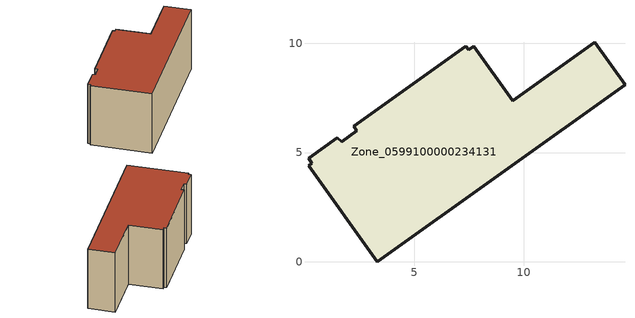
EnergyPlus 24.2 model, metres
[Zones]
Zone_0599100000234131
 floor ground (C_G): 2.37,6 2.22,6.2 7.35,9.87 7.5,9.71 7.71,9.87 9.5,7.37 13.25,10.05 14.64,8.1 3.29,0 0.16,4.4 0.3,4.5 0.16,4.73 1.48,5.67 1.68,5.5 z0
 wall outside (C_F): 14.64,8.1 13.25,10.05 9.5,7.37 7.71,9.87 7.5,9.71 7.35,9.87 2.22,6.2 2.37,6 1.68,5.5 1.48,5.67 0.16,4.73 0.3,4.5 0.16,4.4 3.29,0 14.64,8.1 z0:5.89
 roof outside (C_R): 7.71,9.87 7.5,9.71 7.35,9.87 2.22,6.2 2.37,6 1.68,5.5 1.48,5.67 0.16,4.73 0.3,4.5 0.16,4.4 3.29,0 14.64,8.1 13.25,10.05 9.5,7.37 z5.89
[BUILDING]
Pand.0599100000234131: North Axis=0; Terrain=City; Loads Convergence Tolerance Value=0.04; Temperature Convergence Tolerance Value=0.4; Solar Distribution=FullExterior; Maximum Number of Warmup Days=25; Minimum Number of Warmup Days=1
[Site:Location]
Rotterdam.The.Hague.AP_ZH_NLD Design_Conditions: Latitude=51.96; Longitude=4.45; Time Zone=1; Elevation=-4.5
[SITE:GROUNDTEMPERATURE:BUILDINGSURFACE]
18, 18, 18, 18, 18, 18, 18, 18, 18, 18, 18, 18
[MATERIAL] Thermal Absorptance=0.9; Solar Absorptance=0.7; Visible Absorptance=0.7
Name | Roughness | Thickness | Conductivity | Density | Specific Heat
G.TC.1975-1991 | MediumSmooth | 0.15 | 0.288461 | 540 | 1210
F.TC.1975-1991 | Rough | 0.3 | 0.230769 | 1920 | 840
R.TC.1975-1991 | MediumRough | 0.2 | 0.153846 | 1500 | 1000
[CONSTRUCTION]
C_G: G.TC.1975-1991
C_F: F.TC.1975-1991
C_R: R.TC.1975-1991
[ZONE]
Zone_0599100000234131: Type=1; Multiplier=1; Ceiling Height=Autocalculate; Volume=Autocalculate; Floor Area=autocalculate; Part of Total Floor Area=Yes
[ZONEINFILTRATION:DESIGNFLOWRATE]
Infil_Zone_0599100000234131: Zone or ZoneList or Space or SpaceList=Zone_0599100000234131; Schedule=AlwaysOn; Design Flow Rate Calculation Method=Flow/Area; Flow Rate per Floor Area=0.003; Constant Term Coefficient=1; Temperature Term Coefficient=0; Velocity Term Coefficient=0; Velocity Squared Term Coefficient=0
[HVACTEMPLATE:ZONE:IDEALLOADSAIRSYSTEM]
Zone_0599100000234131: Maximum Heating Supply Air Temperature=50; Minimum Cooling Supply Air Temperature=13; Maximum Heating Supply Air Humidity Ratio=0.0156; Minimum Cooling Supply Air Humidity Ratio=0.0077; Heating Limit=NoLimit; Cooling Limit=NoLimit; Dehumidification Control Type=ConstantSensibleHeatRatio; Cooling Sensible Heat Ratio=0.7; Dehumidification Setpoint=60; Humidification Control Type=None; Humidification Setpoint=30; Outdoor Air Method=None; Outdoor Air Flow Rate per Person=0.00944; Outdoor Air Flow Rate per Zone Floor Area=0; Outdoor Air Flow Rate per Zone=0; Demand Controlled Ventilation Type=None; Outdoor Air Economizer Type=NoEconomizer; Heat Recovery Type=None; Sensible Heat Recovery Effectiveness=0.7; Latent Heat Recovery Effectiveness=0.65
[ZONECONTROL:THERMOSTAT]
ThermostatControl_Zone_0599100000234131: Zone or ZoneList=Zone_0599100000234131; Control Type Schedule=DualSetpointControlType; Control 1=Thermostat_Zone_0599100000234131; Temperature Difference Between Cutout And Setpoint=0
[THERMOSTATSETPOINT:DUALSETPOINT]
Thermostat_Zone_0599100000234131: Heating Setpoint Temperature Schedule=HeatingSetpoint_Zone_0599100000234131; Cooling Setpoint Temperature Schedule=CoolingSetpoint_Zone_0599100000234131
[SCHEDULE:COMPACT]
HeatingSetpoint_Zone_0599100000234131: Through: 12/31, For: AllDays, Until: 24:00, 21
CoolingSetpoint_Zone_0599100000234131: Through: 12/31, For: AllDays, Until: 24:00, 24
DualSetpointControlType: Through: 12/31, For: AllDays, Until: 24:00, 4
AlwaysOn: Through: 12/31, For: AllDays, Until: 24:00, 1
